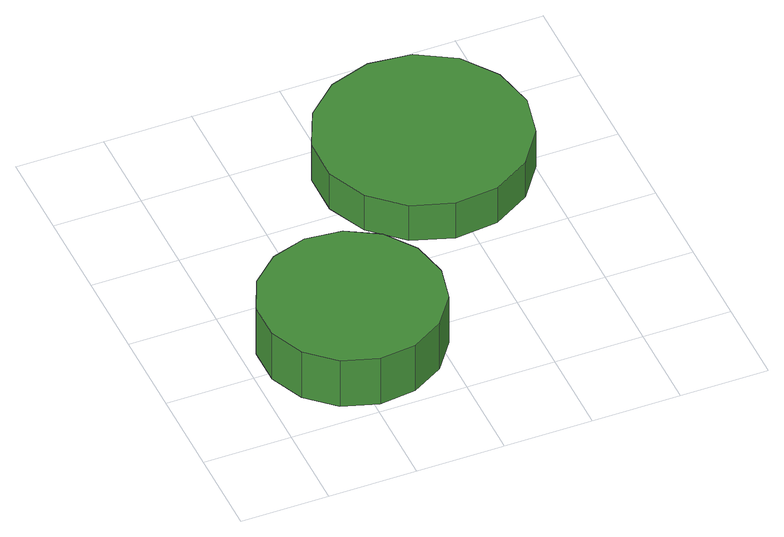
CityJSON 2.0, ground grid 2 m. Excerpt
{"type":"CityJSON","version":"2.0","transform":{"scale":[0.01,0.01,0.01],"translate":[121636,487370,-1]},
"CityObjects":{
"tree1":{"type":"SolitaryVegetationObject","attributes":{"function":"something"},"geometry":[{"type":"MultiSurface","lod":"1","boundaries":[[[0,1,2,3,4,5,6,7,8,9,10,11,12,13,14]],[[15,16,17,18,19,20,21,22,23,24,25,26,27,28,29]],[[0,29,28,1]],[[1,28,27,2]],[[2,27,26,3]],[[3,26,25,4]],[[4,25,24,5]],[[5,24,23,6]],[[6,23,22,7]],[[7,22,21,8]],[[8,21,20,9]],[[9,20,19,10]],[[10,19,18,11]],[[11,18,17,12]],[[12,17,16,13]],[[13,16,15,14]],[[14,15,29,0]]]}]},
"tree2":{"type":"SolitaryVegetationObject","attributes":{"function":"something"},"geometry":[{"type":"MultiSurface","lod":"1","boundaries":[[[30,31,32,33,34,35,36,37,38,39,40,41,42,43,44]],[[45,46,47,48,49,50,51,52,53,54,55,56,57,58,59]],[[30,59,58,31]],[[31,58,57,32]],[[32,57,56,33]],[[33,56,55,34]],[[34,55,54,35]],[[35,54,53,36]],[[36,53,52,37]],[[37,52,51,38]],[[38,51,50,39]],[[39,50,49,40]],[[40,49,48,41]],[[41,48,47,42]],[[42,47,46,43]],[[43,46,45,44]],[[44,45,59,30]]]}]}
},
"vertices":[
[437,225,206],[419,308,206],[369,377,206],[296,419,206],[212,428,206],[131,402,206],[68,345,206],[34,268,206],[34,183,206],[68,106,206],[131,49,206],[212,23,206],[296,32,206],[369,74,206],[419,142,206],[419,142,78],[369,74,78],[296,32,78],[212,23,78],[131,49,78],[68,106,78],[34,183,78],[34,268,78],[68,345,78],[131,402,78],[212,428,78],[296,419,78],[369,377,78],[419,308,78],[437,225,78],
[821,668,180],[800,764,180],[742,844,180],[657,894,180],[559,904,180],[465,873,180],[392,807,180],[351,717,180],[351,619,180],[392,529,180],[465,463,180],[559,432,180],[657,442,180],[742,492,180],[800,571,180],[800,571,82],[742,492,82],[657,442,82],[559,432,82],[465,463,82],[392,529,82],[351,619,82],[351,717,82],[392,807,82],[465,873,82],[559,904,82],[657,894,82],[742,844,82],[800,764,82],[821,668,82]
]}
